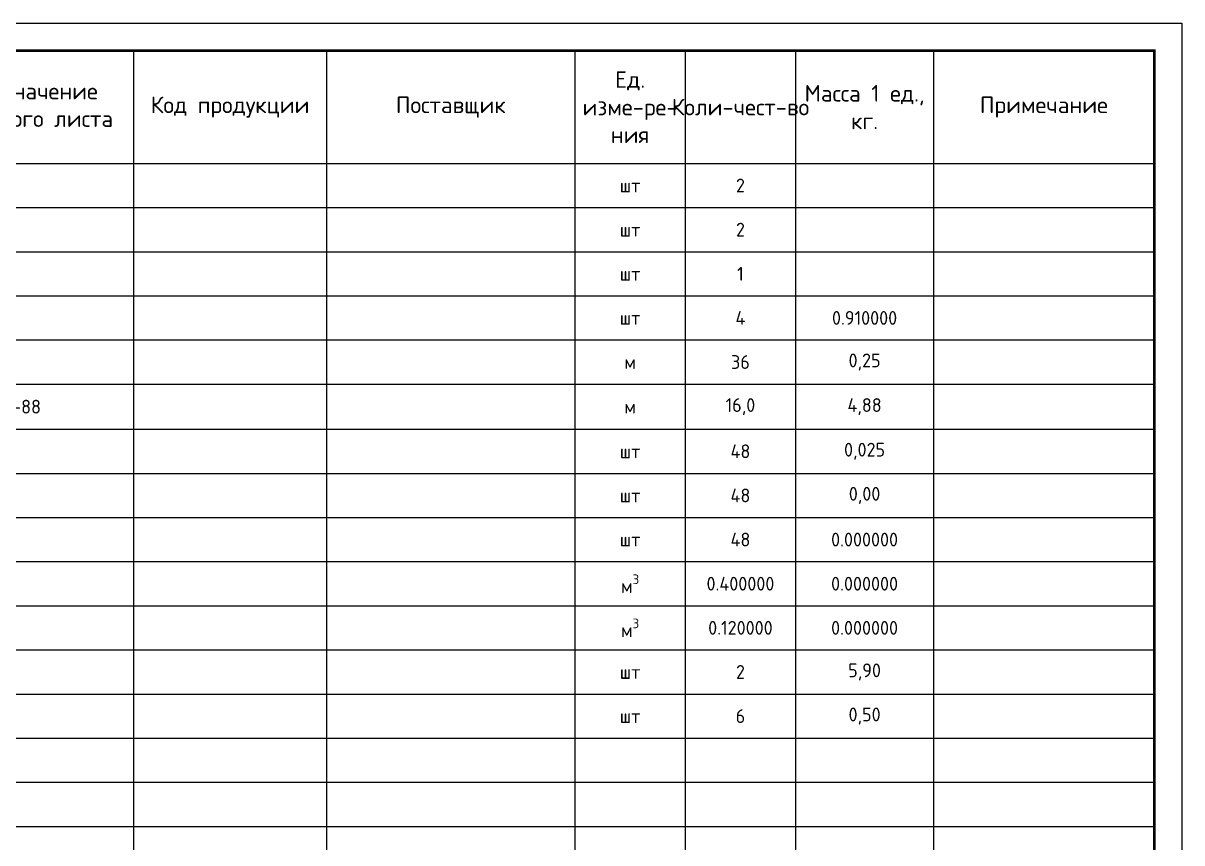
# Model space of a CAD drawing. Header units: millimetres. Extents: x 2079 to 5812, y 229 to 1012.
# Drawn here: x 5602.5 to 5812.5, y 740.8 to 889.4 of the extents above; entities that cross this region are included whole.
import ezdxf
from ezdxf.enums import TextEntityAlignment as Align

# ---------------------------------------------------------------- set-up
doc = ezdxf.new("R2010")
doc.units = ezdxf.units.MM
doc.layers.add('Таблица', color=250, linetype='Continuous', lineweight=30)
doc.styles.add('-ISOCPEUR-', font='isocpeur.ttf')
doc.styles.get("Standard").update_dxf_attribs({"font": 'GOST Common.ttf'})

# ---------------------------------------------------------------- blocks, each defined once
blk = doc.blocks.new('*T48')
at = {"layer": 'Таблица', "color": 0, "lineweight": -2, "transparency": 16777216}
for p, q in [((0, 0), (395, 0)), ((0, 0), (0, -212.61)), ((20, 0), (20, -212.61)), ((150, 0), (150, -20.43)), ((210, 0), (210, -68.61)), ((245, 0), (245, -84.61)), ((290, 0), (290, -20.43)), ((310, 0), (310, -20.43)), ((330, 0), (330, -20.43)), ((355, 0), (355, -20.43)), ((395, 0), (395, -212.61)), ((0, -20.43), (150, -20.43)), ((210, -20.43), (395, -20.43)), ((0, -28.43), (20, -28.43)), ((210, -28.43), (290, -28.43)), ((355, -28.43), (395, -28.43)), ((0, -36.43), (20, -36.43)), ((355, -36.43), (395, -36.43)), ((0, -44.43), (20, -44.43)), ((210, -44.43), (290, -44.43)), ((355, -44.43), (395, -44.43)), ((0, -52.43), (20, -52.43)), ((210, -52.43), (290, -52.43)), ((355, -52.43), (395, -52.43)), ((0, -60.43), (20, -60.43)), ((210, -60.43), (290, -60.43)), ((290, -60.43), (290, -76.61)), ((330, -60.43), (330, -84.61)), ((355, -60.43), (395, -60.43)), ((355, -60.43), (355, -84.61)), ((0, -68.61), (20, -68.61)), ((210, -68.61), (290, -68.61)), ((310, -68.61), (395, -68.61)), ((310, -68.61), (310, -84.61)), ((0, -76.61), (20, -76.61)), ((210, -76.61), (290, -76.61)), ((210, -76.61), (210, -100.61)), ((310, -76.61), (395, -76.61)), ((0, -84.61), (20, -84.61)), ((210, -84.61), (290, -84.61)), ((310, -84.61), (395, -84.61)), ((0, -92.61), (20, -92.61)), ((210, -92.61), (245, -92.61)), ((355, -92.61), (395, -92.61)), ((0, -100.61), (20, -100.61)), ((210, -100.61), (245, -100.61)), ((245, -100.61), (245, -212.61)), ((355, -100.61), (395, -100.61)), ((0, -108.61), (20, -108.61)), ((210, -108.61), (245, -108.61)), ((330, -108.61), (330, -124.61)), ((355, -108.61), (395, -108.61)), ((355, -108.61), (355, -124.61)), ((0, -116.61), (20, -116.61)), ((210, -116.61), (245, -116.61)), ((290, -116.61), (290, -124.61)), ((310, -116.61), (310, -124.61)), ((330, -116.61), (395, -116.61)), ((0, -124.61), (20, -124.61)), ((210, -124.61), (290, -124.61)), ((310, -124.61), (395, -124.61)), ((0, -132.61), (20, -132.61)), ((210, -132.61), (245, -132.61)), ((210, -132.61), (210, -212.61)), ((355, -132.61), (395, -132.61)), ((0, -140.61), (20, -140.61)), ((210, -140.61), (245, -140.61)), ((355, -140.61), (395, -140.61)), ((0, -148.61), (20, -148.61)), ((210, -148.61), (245, -148.61)), ((355, -148.61), (395, -148.61)), ((0, -156.61), (20, -156.61)), ((210, -156.61), (245, -156.61)), ((355, -156.61), (395, -156.61)), ((0, -164.61), (20, -164.61)), ((210, -164.61), (245, -164.61)), ((355, -164.61), (395, -164.61)), ((0, -172.61), (20, -172.61)), ((210, -172.61), (245, -172.61)), ((355, -172.61), (395, -172.61)), ((0, -180.61), (20, -180.61)), ((210, -180.61), (245, -180.61)), ((355, -180.61), (395, -180.61)), ((0, -188.61), (20, -188.61)), ((210, -188.61), (245, -188.61)), ((355, -188.61), (395, -188.61)), ((0, -196.61), (20, -196.61)), ((210, -196.61), (245, -196.61)), ((355, -196.61), (395, -196.61)), ((0, -204.61), (20, -204.61)), ((210, -204.61), (245, -204.61)), ((355, -204.61), (395, -204.61)), ((0, -212.61), (20, -212.61)), ((210, -212.61), (245, -212.61)), ((355, -212.61), (395, -212.61))]:
    blk.add_line(p, q, dxfattribs=at)
at = {"layer": 'Таблица', "color": 0, "linetype": 'ByBlock', "lineweight": -2, "transparency": 16777216}
for p, q in [((150, -20.43), (210, -20.43)), ((150, -20.43), (150, -212.61)), ((290, -20.43), (290, -60.43)), ((310, -20.43), (310, -68.61)), ((330, -20.43), (330, -60.43)), ((355, -20.43), (355, -60.43)), ((20, -28.43), (210, -28.43)), ((290, -28.43), (355, -28.43)), ((20, -36.43), (355, -36.43)), ((20, -44.43), (210, -44.43)), ((290, -44.43), (355, -44.43)), ((20, -52.43), (210, -52.43)), ((290, -52.43), (355, -52.43)), ((20, -60.43), (210, -60.43)), ((290, -60.43), (355, -60.43)), ((20, -68.61), (210, -68.61)), ((210, -68.61), (210, -76.61)), ((290, -68.61), (310, -68.61)), ((20, -76.61), (210, -76.61)), ((290, -76.61), (310, -76.61)), ((290, -76.61), (290, -116.61)), ((20, -84.61), (210, -84.61)), ((245, -84.61), (245, -100.61)), ((290, -84.61), (310, -84.61)), ((310, -84.61), (310, -116.61)), ((330, -84.61), (330, -108.61)), ((355, -84.61), (355, -108.61)), ((20, -92.61), (210, -92.61)), ((245, -92.61), (355, -92.61)), ((20, -100.61), (210, -100.61)), ((210, -100.61), (210, -132.61)), ((245, -100.61), (355, -100.61)), ((20, -108.61), (210, -108.61)), ((245, -108.61), (355, -108.61)), ((20, -116.61), (210, -116.61)), ((245, -116.61), (330, -116.61)), ((20, -124.61), (210, -124.61)), ((290, -124.61), (310, -124.61)), ((290, -124.61), (290, -212.61)), ((310, -124.61), (310, -212.61)), ((330, -124.61), (330, -212.61)), ((355, -124.61), (355, -212.61)), ((20, -132.61), (210, -132.61)), ((245, -132.61), (355, -132.61)), ((20, -140.61), (210, -140.61)), ((245, -140.61), (355, -140.61)), ((20, -148.61), (210, -148.61)), ((245, -148.61), (355, -148.61)), ((20, -156.61), (210, -156.61)), ((245, -156.61), (355, -156.61)), ((20, -164.61), (210, -164.61)), ((245, -164.61), (355, -164.61)), ((20, -172.61), (210, -172.61)), ((245, -172.61), (355, -172.61)), ((20, -180.61), (210, -180.61)), ((245, -180.61), (355, -180.61)), ((20, -188.61), (210, -188.61)), ((245, -188.61), (355, -188.61)), ((20, -196.61), (210, -196.61)), ((245, -196.61), (355, -196.61)), ((20, -204.61), (210, -204.61)), ((245, -204.61), (355, -204.61)), ((20, -212.61), (210, -212.61)), ((245, -212.61), (355, -212.61))]:
    blk.add_line(p, q, dxfattribs=at)
at = {"layer": 'Таблица', "color": 7, "transparency": 16777216, "char_height": 3, "attachment_point": 5, "style": '-ISOCPEUR-'}
for s, insert, width in [('Ед. изме-ре- ния', (300, -10.22), 17), ('Тип, марка, обозначение документа, опросного листа', (180, -10.22), 57), ('Масса 1 ед., кг.', (342.5, -10.22), 22), ('Наименование и техническая характеристика', (85, -10.22), 127), ('Код продукции', (227.5, -10.22), 32), ('Поставщик', (267.5, -10.22), 42), ('Примечание', (375, -10.22), 37), ('Поз.', (10, -10.22), 17), ('Коли-чест-во', (320, -10.22), 17)]:
    blk.add_mtext(s, dxfattribs=dict(at, insert=insert, width=width))
at = {"layer": 'Таблица', "color": 0, "transparency": 16777216, "char_height": 2.5}
for s, insert, width, attachment_point in [('Ковер наземный (h=1.2)', (21.5, -24.43), 127, 4), ('1', (10, -24.43), 17, 5), ('КНЗ', (151.5, -24.43), 57, 4), ('шт', (300, -24.43), 17, 5), ('2', (320, -24.43), 17, 5), ('2', (10, -32.43), 17, 5), ('Терминал коммутационный ', (21.5, -32.43), 127, 4), ('{\\C256;С-2-54-4/3}', (151.5, -32.43), 57, 4), ('2', (320, -32.43), 17, 5), ('шт', (300, -32.43), 17, 5), ('2', (10, -40.43), 17, 5), ('Терминал коммутационный ', (21.5, -40.43), 127, 4), ('А-1-54-2/3', (151.5, -40.43), 57, 4), ('1', (320, -40.43), 17, 5), ('шт', (300, -40.43), 17, 5), ('3', (10, -48.43), 17, 5), ('Комплект удлинения кабеля NYM 3x1,5 L=8.0 м', (21.5, -48.43), 127, 4), ('КУК-3', (151.5, -48.43), 57, 4), ('шт', (300, -48.43), 17, 5), ('4', (320, -48.43), 17, 5), ('0.910000', (342.5, -48.43), 22, 5), ('4', (10, -56.43), 17, 5), ('Металлорукав РЗ-Ц-Х-15', (21.5, -56.43), 127, 4), ('ТУ 22-5570-83', (151.5, -56.43), 57, 4), ('м', (300, -56.43), 17, 5), ('36', (320, -56.43), 17, 5), ('0,25', (342.5, -56.43), 22, 5), ('\\A1;Труба {\\H0.7x;\\SЦ-50х3,5 ГОСТ 3262-75/Ст20 ГОСТ 1050-88;}', (21.5, -64.52), 127, 4), ('5', (10, -64.52), 17, 5), ('ГОСТ 3262-75/ГОСТ 1050-88', (151.5, -64.52), 57, 4), ('м', (300, -64.52), 17, 5), ('6', (10, -72.61), 17, 5), ('Скоба для крепления металлорукава однолапковая (РЗ-Ц-Х-15)', (21.5, -72.61), 127, 4), ('ГОСТ 17678-80', (151.5, -72.61), 57, 4), ('шт', (300, -72.61), 17, 5), ('7', (10, -80.61), 17, 5), ('Саморез 3,5х45', (21.5, -80.61), 127, 4), ('ТУ 14-4-1337', (151.5, -80.61), 57, 4), ('шт', (300, -80.61), 17, 5), ('8', (10, -88.61), 17, 5), ('Дюбель полипропиленовый 8х40', (21.5, -88.61), 127, 4), ('шт', (300, -88.61), 17, 5), ('48', (320, -88.61), 17, 5), ('0.000000', (342.5, -88.61), 22, 5), ('9', (10, -96.61), 17, 5), ('Песок', (21.5, -96.61), 127, 4), ('ГОСТ 8736-93', (151.5, -96.61), 57, 4), ('\\A1;м{\\H0.7x;\\S3^ ;}', (300, -96.61), 17, 5), ('0.400000', (320, -96.61), 17, 5), ('0.000000', (342.5, -96.61), 22, 5), ('10', (10, -104.61), 17, 5), ('Бетон класса В15', (21.5, -104.61), 127, 4), ('ГОСТ 26633-91', (151.5, -104.61), 57, 4), ('\\A1;м{\\H0.7x;\\S3^ ;}', (300, -104.61), 17, 5), ('0.120000', (320, -104.61), 17, 5), ('0.000000', (342.5, -104.61), 22, 5), ('\\A1;Сетка {\\H0.7x;\\S12А400-100/12А400-100;\\H1.42857x; 5х55 \\H0.7x;\\S25/25;\\H1.42857x; }', (21.5, -112.61), 127, 4), ('5,90', (342.5, -112.61), 22, 5), ('11', (10, -112.61), 17, 5), ('ГОСТ 23279-85', (151.5, -112.61), 57, 4), ('шт', (300, -112.61), 17, 5), ('2', (320, -112.61), 17, 5), ('12', (10, -120.61), 17, 5), ('∅12А400              L=500мм', (21.5, -120.61), 127, 4), ('ГОСТ 5781-82', (151.5, -120.61), 57, 4), ('6', (320, -120.61), 17, 5), ('0,50', (342.5, -120.61), 22, 5), ('шт', (300, -120.61), 17, 5)]:
    blk.add_mtext(s, dxfattribs=dict(at, insert=insert, width=width, attachment_point=attachment_point))
at = {"layer": 'Таблица', "color": 7, "transparency": 16777216, "char_height": 2.5, "attachment_point": 5}
for s, insert, width in [('16,0', (320, -64.52), 17), ('4,88', (342.5, -64.52), 22), ('48', (320, -72.61), 17), ('0,025', (342.5, -72.61), 22), ('48', (320, -80.61), 17), ('0,00', (342.5, -80.61), 22)]:
    blk.add_mtext(s, dxfattribs=dict(at, insert=insert, width=width))
blk = doc.blocks.new('*U129')
blk.add_lwpolyline([(0, 0), (420, 0), (420, -297), (0, -297)], close=True)
at = {"const_width": 0.5}
blk.add_lwpolyline([(20, -5), (415, -5), (415, -292), (20, -292)], close=True, dxfattribs=at)
blk.add_attdef('РАЗРАБОТАЛ', text='', height=2.5).set_placement((250.5, -264.22), align=Align.MIDDLE_LEFT)
at = {"flags": 8}
for tag, height, p in [('ДАТА', 2.5, (290.07, -264.4)), ('ЛИСТ', 3, (386.39, -271.92)), ('ЛИСТОВ', 3, (403.89, -271.92)), ('ФОРМАТ', 3, (380.97, -294.75))]:
    blk.add_attdef(tag, text='', height=height, dxfattribs=at).set_placement(p, align=Align.MIDDLE_CENTER)
blk.add_attdef('ПРОВЕРИЛ', (250.75, -270.73), '', height=2.5)
for tag, p in [('ТЕПЛОВЫЕ_СЕТИ_001', (316.44, -271)), ('ИМЯ_ЧЕРТЕЖА_001', (318.09, -285.55))]:
    blk.add_attdef(tag, p, '', height=3, dxfattribs=at)

msp = doc.modelspace()

# ---------------------------------------------------------------- block references
for name, p in [('*U129', (5392.451, 889.368)), ('*T48', (5412.451, 884.368))]:
    msp.add_blockref(name, p)

doc.saveas('drawing.dxf')
